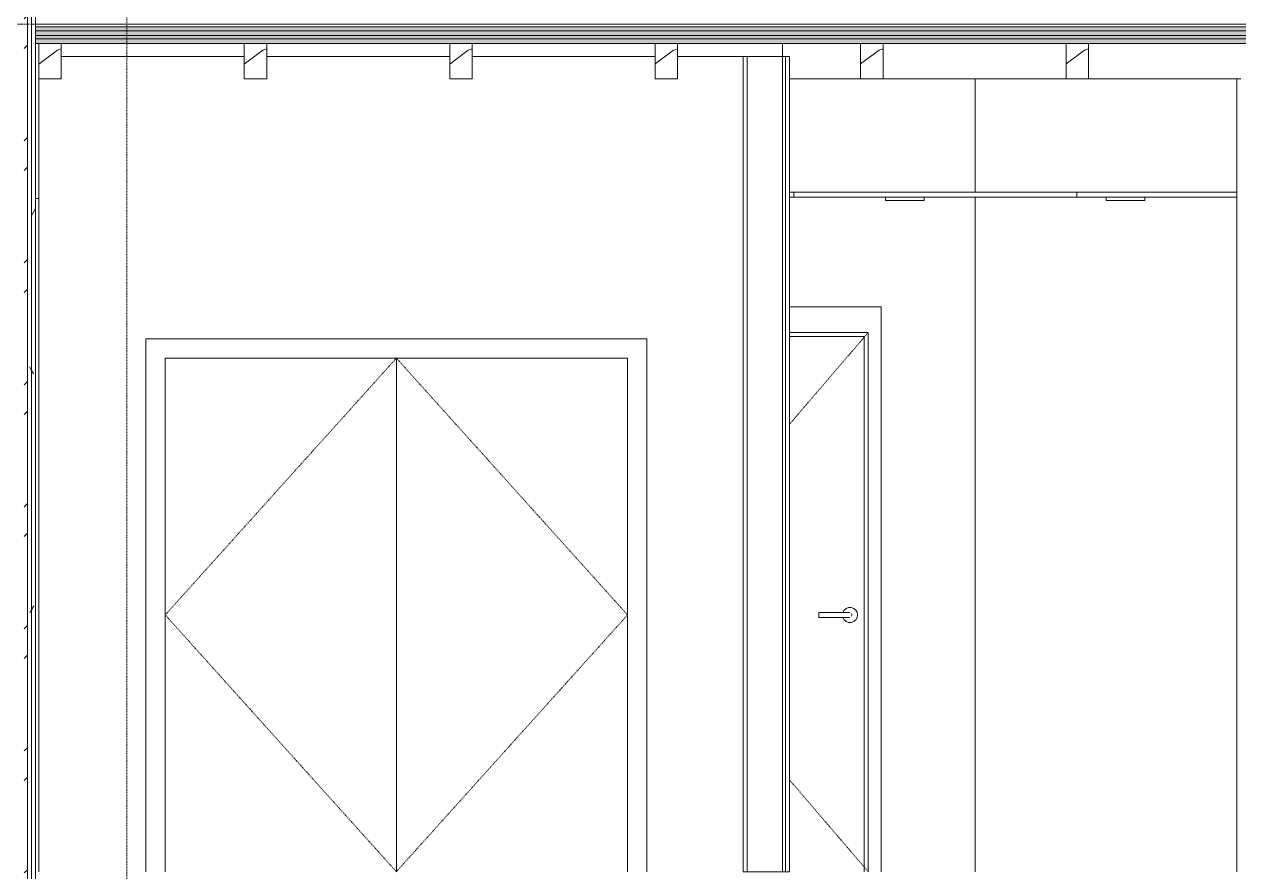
# Model space of a CAD drawing. Header units: inches. Extents: x 9661 to 16490, y -393 to 647.
# Drawn here: x 10261.5 to 10450.6, y 136 to 268 of the extents above; entities that cross this region are included whole.
import ezdxf

# ---------------------------------------------------------------- set-up
doc = ezdxf.new("R2010")
doc.units = ezdxf.units.IN
doc.header["$MEASUREMENT"] = 0
for name, pattern in [('Dash 1_16_', [0.12499999999999999, 0.06249999999999999, -0.06249999999999999]), ('Dash Dot 3_16_', [0.3124999999999999, 0.1874999999999999, -0.06249999999999999, 0, -0.06249999999999999]), ('Grid Line 1_2_', [0.8749999999999999, 0.4999999999999999, -0.125, 0.125, -0.125])]:
    doc.linetypes.add(name, pattern=pattern)
for name, color, linetype, lineweight in [('0-1', 7, 'Continuous', 5), ('0-3', 55, 'Continuous', 9), ('A-ANNO-SYMB-1', 150, 'Dash Dot 3_16_', 9), ('A-CLNG-1', 55, 'Continuous', 9), ('A-DOOR-3', 7, 'Dash 1_16_', 9), ('A-DOOR-4', 7, 'Continuous', 9), ('A-DOOR-FRAM-2', 7, 'Continuous', 9), ('A-FLOR-2', 8, 'Continuous', 5), ('A-FLOR-4', 55, 'Continuous', 9), ('A-FLOR-9', 192, 'Continuous', 9), ('A-FLOR-LEVL-1', 51, 'Grid Line 1_2_', 9), ('A-FLOR-MCUT-2', 51, 'Continuous', 9), ('A-FLOR-PATT-1', 45, 'Continuous', 9), ('A-WALL-4', 250, 'Continuous', 13), ('A-WALL-6', 7, 'Continuous', 9), ('A-WALL-PATT-2', 45, 'Continuous', 9), ('E-LITE-EQPM-1', 55, 'Continuous', 9), ('I-WALL-2', 55, 'Continuous', 9), ('I-WALL-3', 7, 'Continuous', 9), ('S-BEAM-1', 45, 'Continuous', 9), ('S-BEAM-2', 7, 'Continuous', 9), ('S-BEAM-3', 55, 'Continuous', 9)]:
    doc.layers.add(name, color=color, linetype=linetype, lineweight=lineweight)
pattern_1 = [(0, (10995.947, 72), (30.72, 7.68), [1.267, -21.773, 1.267, -21.773, -122.88]), (0, (10995.947, 72), (30.72, 7.68), [-46.08, 1.267, -44.813, 1.267, -21.773, -53.76]), (0, (10995.947, 72), (30.72, 7.68), [-115.2, 1.267, -14.093, 1.267, -37.133]), (120, (11007.467, 75.84), (-22.01107510106448, 22.76430040425796), [1.267, -21.773, 1.267, -21.773, -122.88]), (120, (11007.467, 75.84), (-22.01107510106448, 22.76430040425796), [-46.07999999999999, 1.267, -44.813, 1.267, -21.773, -53.75999999999999]), (120, (11007.467, 75.84), (-22.01107510106448, 22.76430040425796), [-115.2, 1.267, -14.093, 1.267, -37.133]), (240, (11011.307, 91.2), (-8.708924898935503, -30.44430040425795), [1.267, -21.773, 1.267, -21.773, -122.88]), (240, (11011.307, 91.2), (-8.708924898935503, -30.44430040425795), [-46.08, 1.267, -44.813, 1.267, -21.773, -53.76]), (240, (11011.307, 91.2), (-8.708924898935503, -30.44430040425795), [-115.2, 1.267, -14.093, 1.267, -37.133])]
pattern_2 = [(216.87, (11002.345, 87.994), (47.98094285780206, 31.98708571402424), [7.997000000000001, -71.971]), (206.565, (11011.941, 83.196), (-15.99371410196689, -15.9941327437453), [17.881, -17.881]), (198.435, (11011.941, 75.199), (-31.9867404745119, -15.99388029266887), [10.115, -40.46099999999999])]
pattern_3 = [(0, (10995.947, 72), (0, 4.798), []), (315, (10995.947, 72), (4.798426617131912, 0), [6.786, -6.786]), (45, (10995.947, 72), (4.798426617131912, 0), [6.786, -6.786])]

# ---------------------------------------------------------------- blocks, each defined once
blk = doc.blocks.new('HOLLOW METAL - DOUBLE - HM - METAL LEAF - 20 MIN_ - 6-0 x 6-8-2194249-BUILDING SECTION - EAST_WEST - LOOKING NORTH')
at = {"layer": 'A-DOOR-3'}
for p, q in [((10283.41439611047, 175.9999999999634), (10319.41439611047, 215.9999999999633)), ((10319.41439611047, 215.9999999999633), (10355.41439611047, 175.9999999999632)), ((10319.41439611047, 135.9999999999633), (10283.41439611047, 175.9999999999634)), ((10319.41439611047, 135.9999999999633), (10355.41439611047, 175.9999999999632))]:
    blk.add_line(p, q, dxfattribs=at)
at = {"layer": 'A-DOOR-4'}
for p, q in [((10358.41439611047, 218.9999999999632), (10280.41439611047, 218.9999999999634)), ((10280.41439611047, 218.9999999999634), (10280.41439611047, 135.9999999999635)), ((10358.41439611047, 135.9999999999632), (10358.41439611047, 218.9999999999632)), ((10283.41439611047, 135.9999999999635), (10283.41439611047, 215.9999999999634)), ((10283.41439611047, 215.9999999999634), (10355.41439611047, 215.9999999999632)), ((10319.41439611047, 135.9999999999633), (10319.41439611047, 215.9999999999633)), ((10319.41439611047, 215.9999999999633), (10319.41439611047, 135.9999999999633)), ((10355.41439611047, 215.9999999999632), (10355.41439611047, 135.9999999999632))]:
    blk.add_line(p, q, dxfattribs=at)
blk = doc.blocks.new('HOLLOW METAL - UNIT DOOR-V12-BUILDING SECTION - EAST_WEST - LOOKING NORTH')
at = {"layer": 'A-DOOR-3'}
for p, q in [((10392.9018961083, 219.9999999999631), (10380.66439611048, 205.7229166691768)), ((10380.66439611048, 150.2770833307502), (10392.9018961083, 135.999999999963))]:
    blk.add_line(p, q, dxfattribs=at)
at = {"layer": 'A-DOOR-4'}
for p, q in [((10389.3582199272, 176.3937007873647), (10385.22436165948, 176.3937007873647)), ((10385.22436165948, 175.9999999999631), (10385.22436165948, 176.3937007873647)), ((10385.22436165948, 175.6062992125615), (10385.22436165948, 175.9999999999631)), ((10385.22436165948, 175.6062992125615), (10389.3582199272, 175.6062992125615))]:
    blk.add_line(p, q, dxfattribs=at)
at = {"layer": 'A-DOOR-4', "flags": 128}
for points in [[(10389.9487711083, 176.3937007873646), (10389.94829873034, 176.3937007873646), (10389.94688235218, 176.3937007873646), (10389.94452423971, 176.3937007873646), (10389.94122816541, 176.3937007873646), (10389.9369994023, 176.3937007873646), (10389.93184471549, 176.3937007873646), (10389.92577235139, 176.3937007873646), (10389.91879202449, 176.3937007873646), (10389.91091490181, 176.3937007873646), (10389.90215358507, 176.3937007873646), (10389.89252209051, 176.3937007873647), (10389.88203582647, 176.3937007873647), (10389.87071156874, 176.3937007873647), (10389.8585674337, 176.3937007873647), (10389.84562284939, 176.3937007873647), (10389.83189852437, 176.3937007873647), (10389.81741641465, 176.3937007873647), (10389.8021996885, 176.3937007873647), (10389.78627268944, 176.3937007873647), (10389.76966089728, 176.3937007873647), (10389.75239088734, 176.3937007873647), (10389.73449028794, 176.3937007873647), (10389.71598773624, 176.3937007873647), (10389.69691283235, 176.3937007873647), (10389.67729609208, 176.3937007873647), (10389.657168898, 176.3937007873647), (10389.63656344934, 176.3937007873647), (10389.61551271043, 176.3937007873647), (10389.59405035795, 176.3937007873647), (10389.57221072708, 176.3937007873647), (10389.55002875659, 176.3937007873647), (10389.52753993288, 176.3937007873647), (10389.50478023329, 176.3937007873647), (10389.48178606847, 176.3937007873647), (10389.45859422418, 176.3937007873647), (10389.43524180243, 176.3937007873647), (10389.41176616211, 176.3937007873647), (10389.38820485924, 176.3937007873647), (10389.36459558687, 176.3937007873647), (10389.3582199272, 176.3937007873647)], [(10389.3582199272, 175.6062992125615), (10389.38183567573, 175.6062992125615), (10389.4054136441, 175.6062992125615), (10389.4289161126, 175.6062992125615), (10389.45230548228, 175.6062992125615), (10389.47554433514, 175.6062992125615), (10389.49859549398, 175.6062992125615), (10389.52142208186, 175.6062992125615), (10389.5439875811, 175.6062992125615), (10389.56625589173, 175.6062992125615), (10389.58819138919, 175.6062992125615), (10389.60975898137, 175.6062992125615), (10389.63092416472, 175.6062992125615), (10389.65165307946, 175.6062992125615), (10389.67191256376, 175.6062992125615), (10389.69167020676, 175.6062992125615), (10389.71089440044, 175.6062992125615), (10389.7295543902, 175.6062992125615), (10389.74762032403, 175.6062992125615), (10389.76506330029, 175.6062992125615), (10389.78185541395, 175.6062992125615), (10389.79796980119, 175.6062992125615), (10389.81338068245, 175.6062992125615), (10389.82806340359, 175.6062992125615), (10389.8419944754, 175.6062992125615), (10389.85515161113, 175.6062992125615), (10389.86751376218, 175.6062992125615), (10389.87906115173, 175.6062992125615), (10389.88977530643, 175.6062992125615), (10389.89963908592, 175.6062992125615), (10389.90863671024, 175.6062992125615), (10389.91675378514, 175.6062992125615), (10389.923977325, 175.6062992125615), (10389.93029577372, 175.6062992125615), (10389.93569902312, 175.6062992125615), (10389.94017842915, 175.6062992125615), (10389.94372682573, 175.6062992125615), (10389.94633853617, 175.6062992125615), (10389.9480093823, 175.6062992125615), (10389.94873669111, 175.6062992125615)]]:
    blk.add_lwpolyline(points, dxfattribs=at)
at = {"layer": 'A-DOOR-4'}
for centre, radius, start, end in [((10390.04719630515, 175.9999999999631), 1.181102362205257, 199.563254564618, 0), ((10390.04719630515, 175.9999999999631), 1.181102362204911, 0, 160.3656609248542), ((10389.9487711083, 175.9999999999631), 0.3937007874028495, 74.99999999980793, 90), ((10389.9487711083, 175.9999999999631), 0.3937007874031434, 0, 30.00000000003427), ((10389.9487711083, 175.9999999999631), 0.3937007874028495, 329.9999999999879, 0), ((10389.9487711083, 175.9999999999631), 0.3937007874019269, 269.9999999999996, 285.0000000002249)]:
    blk.add_arc(centre, radius, start, end, dxfattribs=at)
at = {"layer": 'A-DOOR-FRAM-2'}
for p, q in [((10394.9018961083, 223.999999999963), (10380.66439611048, 223.9999999999631)), ((10394.9018961083, 135.9999999999632), (10394.9018961083, 223.999999999963)), ((10380.66439611048, 219.9999999999632), (10392.9018961083, 219.9999999999632)), ((10392.9018961083, 219.9999999999632), (10392.9018961083, 135.9999999999632)), ((10380.66439611048, 219.3749999999632), (10392.2768961083, 219.3749999999632)), ((10392.2768961083, 219.3749999999632), (10392.2768961083, 135.9999999999632))]:
    blk.add_line(p, q, dxfattribs=at)
blk = doc.blocks.new('265000 - Lighting - Puck Light - 6_-2282971-BUILDING SECTION - EAST_WEST - LOOKING NORTH')
at = {"layer": 'E-LITE-EQPM-1'}
for p, q in [((10395.60189611057, 105.0749999965814), (10395.60189611057, 104.5749999965814)), ((10398.60189611057, 104.5749999965815), (10395.60189611057, 104.5749999965815)), ((10401.60189611057, 104.5749999965815), (10398.60189611057, 104.5749999965815)), ((10401.60189611057, 104.5749999965815), (10401.60189611057, 105.0749999965816))]:
    blk.add_line(p, q, dxfattribs=at)
blk = doc.blocks.new('265000 - Lighting - Puck Light - 6_-2275484-BUILDING SECTION - EAST_WEST - LOOKING NORTH')
at = {"layer": 'E-LITE-EQPM-1'}
for p, q in [((10429.97689611063, 241.0749999965816), (10429.97689611063, 240.5749999965817)), ((10432.97689611063, 240.5749999965815), (10429.97689611063, 240.5749999965815)), ((10435.97689611063, 240.5749999965814), (10432.97689611063, 240.5749999965815)), ((10435.97689611063, 240.5749999965816), (10435.97689611063, 241.0749999965815))]:
    blk.add_line(p, q, dxfattribs=at)
blk = doc.blocks.new('CTR - 1st Phase - Common Walls_rvt-1-BUILDING SECTION - EAST_WEST - LOOKING NORTH')
at = {"layer": 'A-CLNG-1'}
for p, q in [((10380.66439611048, 241.8249999965817), (10381.28939611027, 241.8249999965817)), ((10381.28939611027, 241.0749999965817), (10380.66439611048, 241.0749999965817)), ((10381.28939611027, 241.8249999965817), (10425.38939611028, 241.8249999965815)), ((10381.28939611027, 241.8249999965817), (10381.28939611027, 241.0749999965817)), ((10425.38939611028, 241.0749999965815), (10381.28939611027, 241.0749999965817)), ((10425.38939611028, 241.8249999965815), (10425.38939611028, 241.0749999965815)), ((10425.38939611028, 241.8249999965814), (10450.28939611086, 241.8249999965813)), ((10450.28939611086, 241.0749999965813), (10425.38939611028, 241.0749999965814)), ((10450.28939611086, 241.0749999965813), (10450.28939611086, 241.8249999965813))]:
    blk.add_line(p, q, dxfattribs=at)
at = {"layer": 'A-WALL-4'}
for p, q in [((10374.03939611048, 262.9999999998615), (10374.03939611048, 135.9999999999632)), ((10379.53939611048, 262.9999999998615), (10379.53939611048, 135.9999999999632)), ((10380.03939611048, 262.9999999998615), (10380.03939611048, 135.9999999999632))]:
    blk.add_line(p, q, dxfattribs=at)
at = {"layer": 'I-WALL-2'}
for p, q in [((10295.71361486047, 262.9999999998618), (10267.21361486047, 262.9999999998619)), ((10327.71361486047, 262.9999999998616), (10299.21361486047, 262.9999999998618)), ((10359.71361486047, 262.9999999998615), (10331.21361486047, 262.9999999998616)), ((10373.41439611048, 262.9999999998615), (10363.21361486047, 262.9999999998615)), ((10263.71361486049, 259.4999999999508), (10263.71361486049, 135.9999999999636)), ((10409.56439610605, 241.8249999965815), (10409.56439610605, 259.4999999999501)), ((10450.28939611044, 135.9999999999629), (10450.28939611044, 259.4999999999499)), ((10409.56439610605, 135.9999999999634), (10409.56439610605, 241.0749999965814))]:
    blk.add_line(p, q, dxfattribs=at)
at = {"layer": 'I-WALL-3'}
for p, q in [((10380.66439611048, 262.9999999998615), (10373.41439611048, 262.9999999998615)), ((10373.41439611048, 262.9999999998615), (10373.41439611048, 135.9999999999632)), ((10380.66439611048, 135.9999999999632), (10380.66439611048, 262.9999999998615)), ((10373.41439611048, 135.9999999999632), (10380.66439611048, 135.9999999999632))]:
    blk.add_line(p, q, dxfattribs=at)
at = {"layer": '0-3'}
for name, p in [('265000 - Lighting - Puck Light - 6_-2282971-BUILDING SECTION - EAST_WEST - LOOKING NORTH', (0, 136.0000000000001)), ('265000 - Lighting - Puck Light - 6_-2275484-BUILDING SECTION - EAST_WEST - LOOKING NORTH', (0, 0)), ('HOLLOW METAL - UNIT DOOR-V12-BUILDING SECTION - EAST_WEST - LOOKING NORTH', (0, 0)), ('HOLLOW METAL - DOUBLE - HM - METAL LEAF - 20 MIN_ - 6-0 x 6-8-2194249-BUILDING SECTION - EAST_WEST - LOOKING NORTH', (0, 0))]:
    blk.add_blockref(name, p, dxfattribs=at)
blk = doc.blocks.new('CTR - 1st Phase -Stairs _ Elevators_rvt-1-BUILDING SECTION - EAST_WEST - LOOKING NORTH')
at = {"layer": 'A-WALL-PATT-2'}
h = blk.add_hatch(dxfattribs=at)
h.set_pattern_fill('FP_20', color=256, style=0, pattern_type=2)
h.set_pattern_definition([(45, (10995.947, 72), (-9.503515139147199, 9.503515139147199), []), (45, (10995.947, 86.4), (-9.503515139147199, 9.503515139147199), [])])
h.paths.add_polyline_path([(10261.46361486047, 0.374999999964226), (10261.96361486047, 0.3749999999642242), (10261.96361486047, 403.5267745960009), (10261.46361486047, 403.5267745960009), (10261.46361486047, 0.5469155928992483)], flags=0)
h = blk.add_hatch(dxfattribs=at)
h.set_pattern_fill('FP_5', color=256, style=0, pattern_type=2)
h.set_pattern_definition(pattern_1)
h.paths.add_polyline_path([(10261.96361486047, -3.662834876245023e-11), (10262.58861486047, -3.663056920849947e-11), (10262.58861486047, 403.5267745960008), (10261.96361486047, 403.5267745960008), (10261.96361486047, 0.3749999999642242)], flags=0)
h = blk.add_hatch(dxfattribs=at)
h.set_pattern_fill('FP_5', color=256, style=0, pattern_type=2)
h.set_pattern_definition(pattern_1)
h.paths.add_polyline_path([(10262.58861486047, -3.663056920849947e-11), (10263.21361486047, -3.663278965454873e-11), (10263.21361486047, 403.5267745960008), (10262.58861486047, 403.5267745960008), (10262.58861486047, 0.374999999964222)], flags=0)
at = {"layer": 'A-WALL-6'}
for p, q in [((10261.96361486047, 403.5267745960006), (10261.96361486047, -3.000000000037821)), ((10262.58861486047, 403.5267745960006), (10262.58861486047, -3.000000000037824))]:
    blk.add_line(p, q, dxfattribs=at)
at = {"layer": 'I-WALL-3'}
blk.add_line((10263.21361486047, -3.000000000037804), (10263.21361486047, 403.5267745960006), dxfattribs=at)
blk = doc.blocks.new('LVL-Laminated Veneer Lumber - 4X6 S_ PINE - NO_ 1-2391456-BUILDING SECTION - EAST_WEST - LOOKING NORTH')
at = {"layer": 'S-BEAM-1'}
h = blk.add_hatch(dxfattribs=at)
h.set_pattern_fill('FP_15', color=256, style=0, pattern_type=2)
h.set_pattern_definition(pattern_2)
h.paths.add_polyline_path([(10423.71361486047, 259.4999999999501), (10427.21361486047, 259.4999999999501), (10427.21361486047, 264.9999999999631), (10423.71361486047, 264.9999999999631), (10423.71361486047, 263.7521655928996)], flags=0)
at = {"layer": 'S-BEAM-2'}
for p, q in [((10427.21361486047, 264.9999999999501), (10423.71361486047, 264.9999999999501)), ((10423.71361486047, 264.9999999999501), (10423.71361486047, 259.4999999999501)), ((10427.21361486047, 259.4999999999501), (10427.21361486047, 264.9999999999501)), ((10423.71361486047, 259.4999999999501), (10427.21361486047, 259.4999999999501))]:
    blk.add_line(p, q, dxfattribs=at)
blk = doc.blocks.new('LVL-Laminated Veneer Lumber - 4X6 S_ PINE - NO_ 1-V23-BUILDING SECTION - EAST_WEST - LOOKING NORTH')
at = {"layer": 'S-BEAM-1'}
h = blk.add_hatch(dxfattribs=at)
h.set_pattern_fill('FP_15', color=256, style=0, pattern_type=2)
h.set_pattern_definition(pattern_2)
h.paths.add_polyline_path([(10395.21361486047, 259.4999999999501), (10395.21361486047, 264.9999999999634), (10391.71361486047, 264.9999999999634), (10391.71361486047, 259.4999999999501)], flags=0)
at = {"layer": 'S-BEAM-2'}
for p, q in [((10395.21361486047, 264.9999999999503), (10391.71361486047, 264.9999999999503)), ((10391.71361486047, 264.9999999999503), (10391.71361486047, 259.4999999999503)), ((10395.21361486047, 259.4999999999503), (10395.21361486047, 264.9999999999503)), ((10391.71361486047, 259.4999999999503), (10395.21361486047, 259.4999999999503))]:
    blk.add_line(p, q, dxfattribs=at)
blk = doc.blocks.new('LVL-Laminated Veneer Lumber - 4X6 S_ PINE - NO_ 1-2260085-BUILDING SECTION - EAST_WEST - LOOKING NORTH')
at = {"layer": 'S-BEAM-1'}
h = blk.add_hatch(dxfattribs=at)
h.set_pattern_fill('FP_15', color=256, style=0, pattern_type=2)
h.set_pattern_definition(pattern_2)
h.paths.add_polyline_path([(10359.71361486047, 259.4999999999506), (10363.21361486047, 259.4999999999507), (10363.21361486047, 264.9999999999509), (10359.71361486047, 264.9999999999509), (10359.71361486047, 262.999999999862)], flags=0)
at = {"layer": 'S-BEAM-2'}
for p, q in [((10363.21361486047, 264.9999999999504), (10359.71361486047, 264.9999999999504)), ((10359.71361486047, 264.9999999999504), (10359.71361486047, 259.4999999999503)), ((10363.21361486047, 259.4999999999503), (10363.21361486047, 264.9999999999504)), ((10359.71361486047, 259.4999999999503), (10363.21361486047, 259.4999999999503))]:
    blk.add_line(p, q, dxfattribs=at)
blk = doc.blocks.new('LVL-Laminated Veneer Lumber - 4X6 S_ PINE - NO_ 1-V24-BUILDING SECTION - EAST_WEST - LOOKING NORTH')
at = {"layer": 'S-BEAM-1'}
h = blk.add_hatch(dxfattribs=at)
h.set_pattern_fill('FP_15', color=256, style=0, pattern_type=2)
h.set_pattern_definition(pattern_2)
h.paths.add_polyline_path([(10327.71361486047, 259.4999999999506), (10331.21361486047, 259.4999999999506), (10331.21361486047, 264.9999999999509), (10327.71361486047, 264.9999999999509), (10327.71361486047, 262.999999999862)], flags=0)
at = {"layer": 'S-BEAM-2'}
for p, q in [((10331.21361486047, 264.9999999999504), (10327.71361486047, 264.9999999999504)), ((10327.71361486047, 264.9999999999504), (10327.71361486047, 259.4999999999504)), ((10331.21361486047, 259.4999999999504), (10331.21361486047, 264.9999999999504)), ((10327.71361486047, 259.4999999999504), (10331.21361486047, 259.4999999999504))]:
    blk.add_line(p, q, dxfattribs=at)
blk = doc.blocks.new('LVL-Laminated Veneer Lumber - 4X6 S_ PINE - NO_ 1-V25-BUILDING SECTION - EAST_WEST - LOOKING NORTH')
at = {"layer": 'S-BEAM-1'}
h = blk.add_hatch(dxfattribs=at)
h.set_pattern_fill('FP_15', color=256, style=0, pattern_type=2)
h.set_pattern_definition(pattern_2)
h.paths.add_polyline_path([(10295.71361486047, 259.4999999999507), (10299.21361486047, 259.4999999999507), (10299.21361486047, 264.9999999999509), (10295.71361486047, 264.9999999999509), (10295.71361486047, 261.7158175459853)], flags=0)
at = {"layer": 'S-BEAM-2'}
for p, q in [((10299.21361486047, 264.9999999999506), (10295.71361486047, 264.9999999999506)), ((10295.71361486047, 264.9999999999506), (10295.71361486047, 259.4999999999506)), ((10299.21361486047, 259.4999999999506), (10299.21361486047, 264.9999999999506)), ((10295.71361486047, 259.4999999999506), (10299.21361486047, 259.4999999999506))]:
    blk.add_line(p, q, dxfattribs=at)
blk = doc.blocks.new('LVL-Laminated Veneer Lumber - _2_SISTERED 4X6 PINE-V26-BUILDING SECTION - EAST_WEST - LOOKING NORTH')
at = {"layer": 'S-BEAM-3'}
for p, q in [((10380.66439611048, 259.4999999999502), (10391.71361486047, 259.4999999999501)), ((10395.21361486047, 259.4999999999501), (10423.71361486047, 259.49999999995)), ((10427.21361486047, 259.49999999995), (10450.91439611047, 259.49999999995))]:
    blk.add_line(p, q, dxfattribs=at)
blk = doc.blocks.new('LVL-Laminated Veneer Lumber - 4X6 S_ PINE - NO_ 1-V68-BUILDING SECTION - EAST_WEST - LOOKING NORTH')
at = {"layer": 'S-BEAM-1'}
h = blk.add_hatch(dxfattribs=at)
h.set_pattern_fill('FP_15', color=256, style=0, pattern_type=2)
h.set_pattern_definition(pattern_2)
h.paths.add_polyline_path([(10266.15644680171, 259.4999999999509), (10267.21361486047, 259.4999999999509), (10267.21361486047, 264.9999999999509), (10263.71361486049, 264.9999999999509), (10263.71361486049, 259.4999999999508), (10265.18069431524, 259.4999999999508)], flags=0)
at = {"layer": 'S-BEAM-2'}
for p, q in [((10267.21361486047, 264.9999999999507), (10263.71361486047, 264.9999999999507)), ((10263.71361486047, 264.9999999999507), (10263.71361486047, 259.4999999999507)), ((10267.21361486047, 259.4999999999507), (10267.21361486047, 264.9999999999507)), ((10263.71361486047, 259.4999999999507), (10267.21361486047, 259.4999999999507))]:
    blk.add_line(p, q, dxfattribs=at)
blk = doc.blocks.new('CTR - 1st Phase - Structure_rvt-1-BUILDING SECTION - EAST_WEST - LOOKING NORTH')
at = {"layer": '0-3'}
for name in ['LVL-Laminated Veneer Lumber - 4X6 S_ PINE - NO_ 1-V68-BUILDING SECTION - EAST_WEST - LOOKING NORTH', 'LVL-Laminated Veneer Lumber - 4X6 S_ PINE - NO_ 1-V25-BUILDING SECTION - EAST_WEST - LOOKING NORTH', 'LVL-Laminated Veneer Lumber - 4X6 S_ PINE - NO_ 1-V24-BUILDING SECTION - EAST_WEST - LOOKING NORTH', 'LVL-Laminated Veneer Lumber - 4X6 S_ PINE - NO_ 1-2260085-BUILDING SECTION - EAST_WEST - LOOKING NORTH', 'LVL-Laminated Veneer Lumber - 4X6 S_ PINE - NO_ 1-V23-BUILDING SECTION - EAST_WEST - LOOKING NORTH', 'LVL-Laminated Veneer Lumber - 4X6 S_ PINE - NO_ 1-2391456-BUILDING SECTION - EAST_WEST - LOOKING NORTH', 'LVL-Laminated Veneer Lumber - _2_SISTERED 4X6 PINE-V26-BUILDING SECTION - EAST_WEST - LOOKING NORTH']:
    blk.add_blockref(name, (0, 0), dxfattribs=at)

msp = doc.modelspace()

# ---------------------------------------------------------------- hatches: boundary and pattern name
at = {"layer": 'A-FLOR-2'}
h = msp.add_hatch(color=256, dxfattribs=at)
h.paths.add_polyline_path([(11815.36439611051, 265.749999999946), (11835.56439611052, 265.749999999946), (11835.56439611052, 266.2499999999453), (11646.7393961105, 266.2499999999453), (11646.7393961105, 265.749999999946), (11806.93685150601, 265.749999999946)], flags=0)
h.paths.add_polyline_path([(10283.41439611046, 265.7499999999509), (10452.03939611017, 265.7499999999509), (10452.03939611047, 266.2499999999501), (10263.21361486047, 266.2499999999501), (10263.21361486047, 265.7499999999509), (10280.41439611046, 265.7499999999509)], flags=0)
at = {"layer": 'A-FLOR-PATT-1'}
h = msp.add_hatch(dxfattribs=at)
h.set_pattern_fill('FP_4', color=256, style=0, pattern_type=2)
h.set_pattern_definition(pattern_3)
h.paths.add_polyline_path([(11815.36439611051, 266.9999999999459), (11835.56439611052, 266.999999999946), (11835.56439611052, 267.6249999999453), (11646.7393961105, 267.6249999999472), (11646.7393961105, 266.9999999999459), (11806.93685150601, 266.999999999946)], flags=0)
h.paths.add_polyline_path([(10410.68939610889, 266.9999999999501), (10452.03939611047, 266.9999999999501), (10452.03939611047, 267.6249999999488), (10263.21361486047, 267.6249999999508), (10263.21361486047, 266.9999999999508), (10409.73101542421, 266.9999999999501)], flags=0)
h = msp.add_hatch(dxfattribs=at)
h.set_pattern_fill('FP_3', color=256, style=0, pattern_type=2)
h.set_pattern_definition([(0, (10995.947, 72), (15.36, 3.84), [1.267, -10.253, 1.267, -10.253, -61.44]), (0, (10995.947, 72), (15.36, 3.84), [-23.04, 1.267, -21.773, 1.267, -10.253, -26.88]), (0, (10995.947, 72), (15.36, 3.84), [-57.6, 1.267, -6.412999999999999, 1.267, -17.933]), (120, (11001.707, 73.92), (-11.00553755053224, 11.38215020212898), [1.267, -10.253, 1.267, -10.253, -61.43999999999999]), (120, (11001.707, 73.92), (-11.00553755053224, 11.38215020212898), [-23.04, 1.267, -21.773, 1.267, -10.253, -26.88]), (120, (11001.707, 73.92), (-11.00553755053224, 11.38215020212898), [-57.59999999999999, 1.267, -6.412999999999998, 1.267, -17.933]), (240, (11003.627, 81.6), (-4.354462449467752, -15.22215020212898), [1.267, -10.253, 1.267, -10.253, -61.44]), (240, (11003.627, 81.6), (-4.354462449467752, -15.22215020212898), [-23.04, 1.267, -21.773, 1.267, -10.253, -26.88]), (240, (11003.627, 81.6), (-4.354462449467752, -15.22215020212898), [-57.6, 1.267, -6.412999999999999, 1.267, -17.933])])
h.paths.add_polyline_path([(11728.07235150601, 266.2499999999453), (11835.56439611052, 266.2499999999453), (11835.56439611052, 266.999999999946), (11646.7393961105, 266.9999999999459), (11646.7393961105, 266.2499999999453), (11725.36439611049, 266.2499999999453)], flags=0)
h.paths.add_polyline_path([(10283.41439611046, 266.2499999999501), (10452.03939611047, 266.2499999999501), (10452.03939611047, 266.9999999999501), (10263.21361486047, 266.9999999999501), (10263.21361486047, 266.2499999999507), (10280.41439611046, 266.2499999999501)], flags=0)
h = msp.add_hatch(dxfattribs=at)
h.set_pattern_fill('FP_4', color=256, style=0, pattern_type=2)
h.set_pattern_definition(pattern_3)
h.paths.add_polyline_path([(11775.15163015316, 264.9999999999452), (11835.56439611052, 264.9999999999453), (11835.56439611052, 265.749999999946), (11646.7393961105, 265.749999999946), (11646.7393961105, 264.9999999999602), (11743.36439611051, 264.9999999999452)], flags=0)
h.paths.add_polyline_path([(10319.41439611047, 264.9999999999509), (10452.03939611047, 264.9999999999631), (10452.03939611047, 265.7499999999509), (10263.21361486047, 265.7499999999509), (10263.21361486047, 264.9999999999508), (10308.51135150601, 264.9999999999508)], flags=0)

# ---------------------------------------------------------------- linework, layer by layer
at = {"layer": 'A-ANNO-SYMB-1'}
msp.add_line((10277.44705110065, -163.7619962101368), (10277.44705110065, 432.7680280529494), dxfattribs=at)
at = {"layer": 'A-FLOR-4'}
for p, q in [((10379.53939611047, 262.9999999998615), (10379.53939611047, 264.9999999999504)), ((10263.71361486049, 240.8749999999507), (10263.21361486047, 240.8749999999507))]:
    msp.add_line(p, q, dxfattribs=at)
at = {"layer": 'A-FLOR-9'}
for p, q in [((10842.51439611048, 267.9999999999487), (10263.21361486047, 267.9999999999508)), ((10263.21361486047, 267.9999999999508), (10263.21361486047, 264.9999999999508)), ((10263.21361486047, 264.9999999999508), (10452.03939611047, 264.9999999999501))]:
    msp.add_line(p, q, dxfattribs=at)
at = {"layer": 'A-FLOR-LEVL-1'}
msp.add_line((9660.528362596373, 267.9999999998886), (12376.05906771237, 267.9999999998606), dxfattribs=at)
at = {"layer": 'A-FLOR-MCUT-2'}
for p, q in [((10842.51439611048, 267.6249999999487), (10263.21361486047, 267.6249999999508)), ((10452.03939611047, 266.9999999999501), (10263.21361486047, 266.9999999999508)), ((10452.03939611047, 266.2499999999501), (10263.21361486047, 266.2499999999508)), ((10452.03939611047, 265.7499999999501), (10263.21361486047, 265.7499999999508))]:
    msp.add_line(p, q, dxfattribs=at)

# ---------------------------------------------------------------- block references
at = {"layer": '0-1'}
for name in ['CTR - 1st Phase - Structure_rvt-1-BUILDING SECTION - EAST_WEST - LOOKING NORTH', 'CTR - 1st Phase -Stairs _ Elevators_rvt-1-BUILDING SECTION - EAST_WEST - LOOKING NORTH', 'CTR - 1st Phase - Common Walls_rvt-1-BUILDING SECTION - EAST_WEST - LOOKING NORTH']:
    msp.add_blockref(name, (0, 0), dxfattribs=at)

doc.saveas('drawing.dxf')
